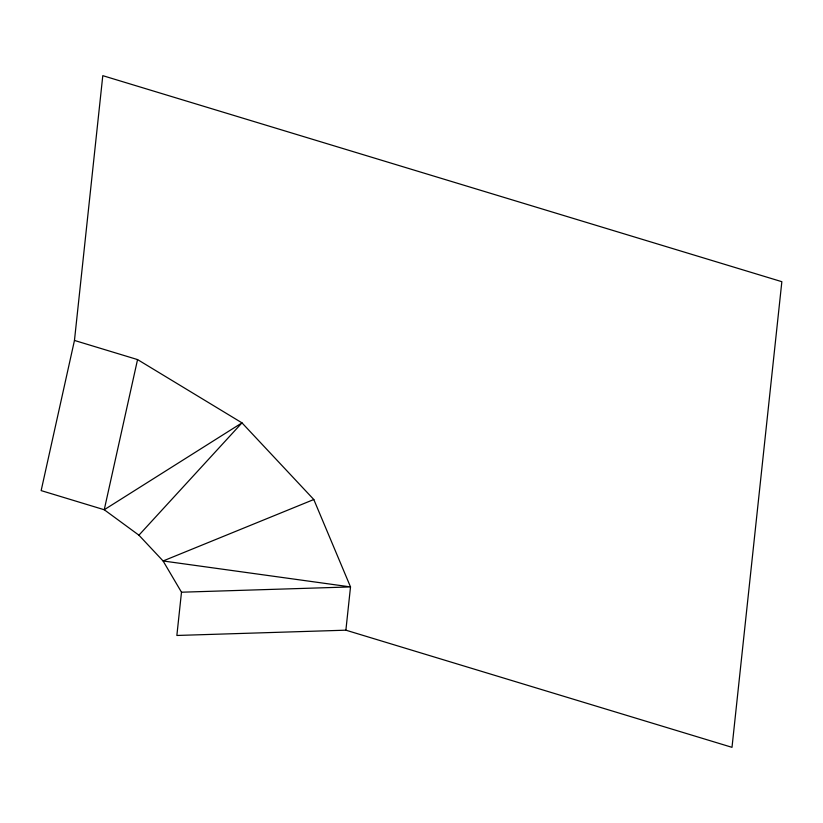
<?xml version="1.0" encoding="UTF-8"?>
<svg xmlns="http://www.w3.org/2000/svg" width="823" height="823" viewBox="0 0 823 823"><rect width="100%" height="100%" fill="white"/><g stroke="black" fill="none" stroke-linecap="round" stroke-linejoin="round"><path stroke-width="1.23" d="M74.461 340.444L102.793 75.665L781.85 281.692L732.007 747.335L345.886 630.181L176.863 635.469L181.492 592.21L163.088 560.967L138.922 535.187L104.243 509.746L41.15 490.601L74.461 340.444L137.554 359.579L241.983 422.857L313.8 499.52L350.516 586.922L345.886 630.181M137.554 359.579L104.243 509.746L241.983 422.857L138.922 535.187M313.8 499.52L163.088 560.967L350.516 586.922L181.492 592.21"/></g></svg>
